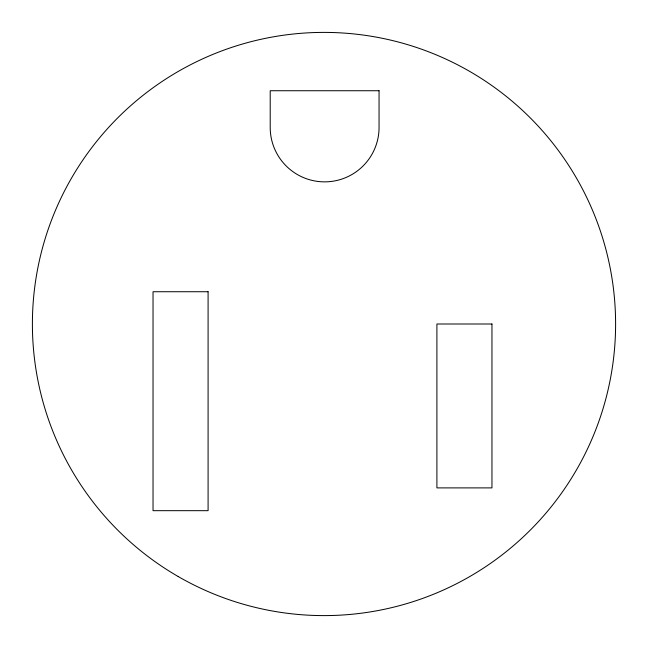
<?xml version="1.0" encoding="UTF-8"?>
<svg xmlns="http://www.w3.org/2000/svg" width="648" height="648" viewBox="0 0 648 648"><rect width="100%" height="100%" fill="white"/><g stroke="black" fill="none" stroke-linecap="round" stroke-linejoin="round"><path stroke-width="0.97" d="M379.056 90.736L270.208 90.736L270.208 126.806A54.424 54.424 0 0 0 324.632 181.861A54.424 54.424 0 0 0 379.056 126.806L379.056 90.736M208.089 291.73L153.033 291.73L153.033 510.681L208.089 510.681L208.089 291.73M491.962 324L436.906 324L436.906 487.895L491.962 487.895L491.962 324M178.2 576.534A291.6 291.6 0 0 0 615.6 324A291.6 291.6 0 0 0 178.2 71.466A291.6 291.6 0 0 0 178.2 576.534"/></g></svg>
